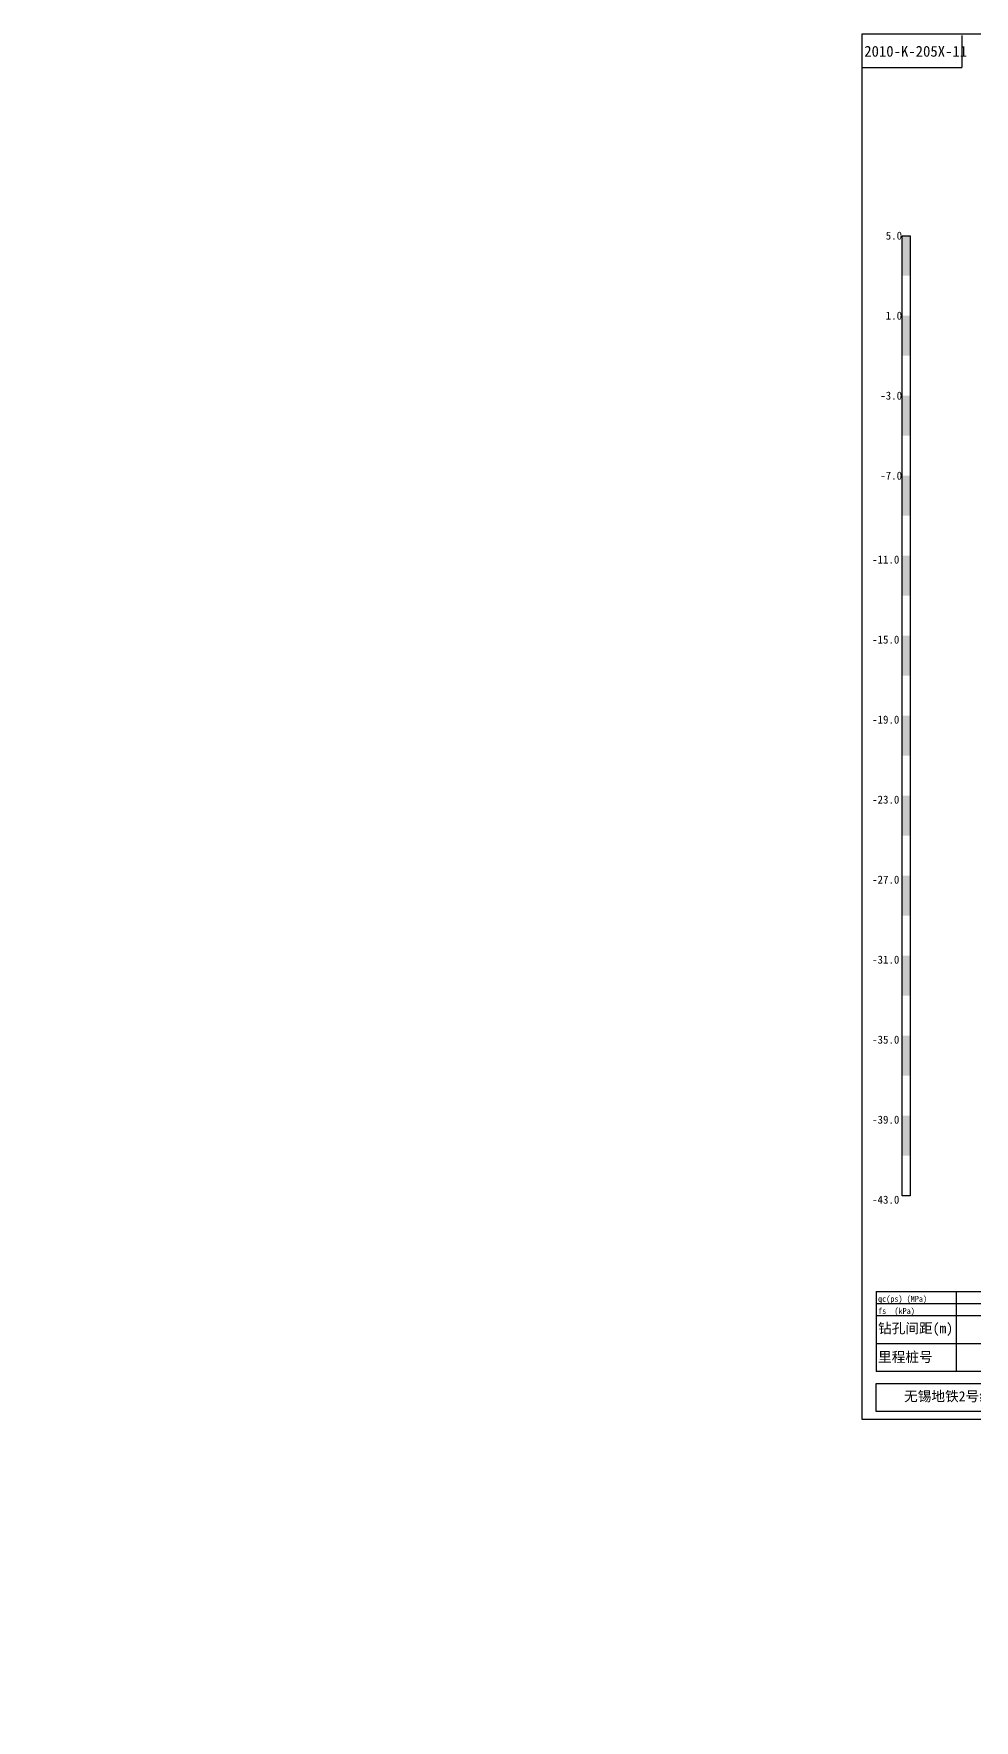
# Model space of a CAD drawing. Extents: x -339 to 990, y -633 to 75.
# Drawn here: x -339.2 to -104.2, y -346.2 to 75.4 of the extents above; entities that cross this region are included whole.
import ezdxf

# ---------------------------------------------------------------- set-up
doc = ezdxf.new("R2010")
doc.units = 0
doc.header["$MEASUREMENT"] = 0
doc.layers.get('0').update_dxf_attribs({"linetype": 'CONTINUOUS'})

msp = doc.modelspace()

# ---------------------------------------------------------------- linework, layer by layer
for p, q in [((-107.3, 75), (-107.3, 67)), ((-132.3, 67), (-107.3, 67)), ((-108.7, -239), (-108.7, -259)), ((-128.7, -242), (0, -242)), ((-128.7, -245), (0, -245)), ((-128.7, -252), (0, -252))]:
    msp.add_line(p, q)
at = {"linetype": 'Continuous'}
msp.add_line((-128.65, -239), (-128.65, -259), dxfattribs=at)
msp.add_lwpolyline([(-132.15, 75.41), (990.4, 75.41), (990.4, -271), (-132.15, -271)], close=True, dxfattribs=at)
for points in [[(-122.2, 24.93), (-120.2, 24.93), (-120.2, -215.07), (-122.2, -215.07)], [(-128.64, -262), (989.4, -262), (989.4, -269), (-128.64, -269)]]:
    msp.add_lwpolyline(points, close=True)
msp.add_lwpolyline([(-128.65, -239), (935.4, -239), (935.4, -259), (-128.65, -259)])
at = {"color": 7}
for points in [[(-122.2, 24.93), (-120.2, 24.93), (-122.2, 14.93), (-120.2, 14.93)], [(-122.2, 4.93), (-120.2, 4.93), (-122.2, -5.07), (-120.2, -5.07)], [(-122.2, -15.07), (-120.2, -15.07), (-122.2, -25.07), (-120.2, -25.07)], [(-122.2, -35.07), (-120.2, -35.07), (-122.2, -45.07), (-120.2, -45.07)], [(-122.2, -55.07), (-120.2, -55.07), (-122.2, -65.07), (-120.2, -65.07)], [(-122.2, -75.07), (-120.2, -75.07), (-122.2, -85.07), (-120.2, -85.07)], [(-122.2, -95.07), (-120.2, -95.07), (-122.2, -105.07), (-120.2, -105.07)], [(-122.2, -115.07), (-120.2, -115.07), (-122.2, -125.07), (-120.2, -125.07)], [(-122.2, -135.07), (-120.2, -135.07), (-122.2, -145.07), (-120.2, -145.07)], [(-122.2, -155.07), (-120.2, -155.07), (-122.2, -165.07), (-120.2, -165.07)], [(-122.2, -175.07), (-120.2, -175.07), (-122.2, -185.07), (-120.2, -185.07)], [(-122.2, -195.07), (-120.2, -195.07), (-122.2, -205.07), (-120.2, -205.07)]]:
    msp.add_solid(points, dxfattribs=at)

# ---------------------------------------------------------------- texts
at = {"line_spacing_factor": 0.84}
for s, insert, char_height, attachment_point in [('{\\f黑体|b0|i0|c134|p54;2010-K-205X-11}', (-118.8, 71), 2.7, 5), ('{\\f|b0|i0|c134|p54;}', (-325.5, 36.5), 1.5, 1), ('{\\f|b0|i0|c134|p54;}', (-285.5, 35.4), 1.5, 1), ('{\\f|b0|i0|c134|p54;5.0}', (-122.2, 24.93), 2, 6), ('{\\f|b0|i0|c134|p54;}', (-339.19, 21.51), 1.5, 1), ('{\\f|b0|i0|c134|p54;}', (-261.99, 19.61), 1.5, 1), ('{\\f|b0|i0|c134|p54;1.0}', (-122.2, 4.93), 2, 6), ('{\\f|b0|i0|c134|p54;-3.0}', (-122.2, -15.07), 2, 6), ('{\\f|b0|i0|c134|p54;-7.0}', (-122.2, -35.07), 2, 6), ('{\\f|b0|i0|c134|p54;-11.0}', (-122.88, -56.05), 2, 6), ('{\\f|b0|i0|c134|p54;-15.0}', (-122.88, -76.05), 2, 6), ('{\\f|b0|i0|c134|p54;-19.0}', (-122.88, -96.05), 2, 6), ('{\\f|b0|i0|c134|p54;-23.0}', (-122.88, -116.05), 2, 6), ('{\\f|b0|i0|c134|p54;-27.0}', (-122.88, -136.05), 2, 6), ('{\\f|b0|i0|c134|p54;-31.0}', (-122.88, -156.05), 2, 6), ('{\\f|b0|i0|c134|p54;-35.0}', (-122.88, -176.05), 2, 6), ('{\\f|b0|i0|c134|p54;-39.0}', (-122.88, -196.05), 2, 6), ('{\\f|b0|i0|c134|p54;-43.0}', (-122.88, -216.05), 2, 6), ('{\\f|b0|i0|c134|p54;qc(ps) (MPa)}', (-128.2, -242), 1.5, 7), ('{\\f|b0|i0|c134|p54;fs  (kPa)}', (-128.2, -245), 1.5, 7), ('{\\f楷体_GB2312|b0|i0|c134|p54;钻孔间距(m)}', (-128.2, -248.5), 2.5, 4), ('{\\f楷体_GB2312|b0|i0|c134|p54;里程桩号}', (-128.2, -255.5), 2.5, 4), ('{\\f楷体_GB2312|b0|i0|c134|p54;无锡地铁2号线无锡东站～安镇西站区间(详细勘察)}', (-121.69, -265.5), 2.5, 4), ('{\\f|b0|i0|c134|p54;}', (-126.75, -346.16), 1.5, 1)]:
    msp.add_mtext(s, dxfattribs=dict(at, insert=insert, char_height=char_height, attachment_point=attachment_point))

doc.saveas('drawing.dxf')
